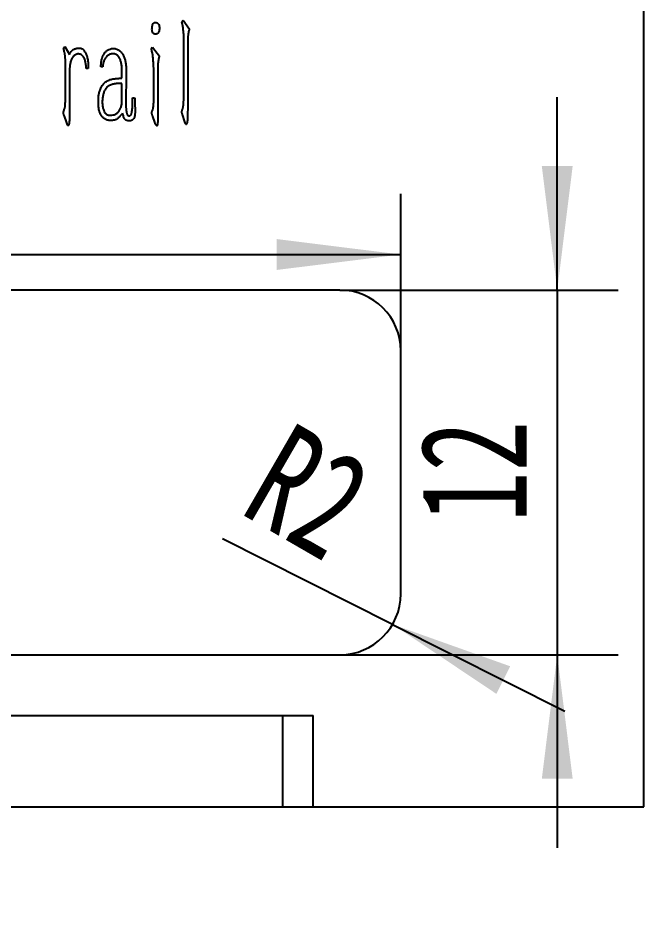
# Model space of a CAD drawing. Header units: millimetres. Extents: x 0 to 210, y 0 to 297.
# Drawn here: x 108.19 to 128.79, y 159.25 to 189.27 of the extents above; entities that cross this region are included whole.
import ezdxf

# ---------------------------------------------------------------- set-up
doc = ezdxf.new("R2010")
doc.units = ezdxf.units.MM
doc.layers.add('根据设置的颜色创建', color=7, linetype='Continuous', lineweight=25)
doc.styles.add('SLDTEXTSTYLE5', font='TXT', dxfattribs={"width": 0.7})
doc.dimstyles.new('SLDDIMSTYLE0', dxfattribs={"dimtxt": 3.5, "dimasz": 4.08, "dimexe": 0, "dimexo": 0.0625, "dimgap": 0.875, "dimtad": 2, "dimrnd": 1e-09, "dimzin": 12, "dimdsep": 46, "dimtxsty": 'SLDTEXTSTYLE5', "dimsah": 1, "dimcen": 0.09, "dimadec": 0, "dimazin": 3, "dimtfac": 1, "dimtofl": 0, "dimtmove": 0, "dimatfit": 3, "dimfxl": 0, "dimfrac": 2, "dimtolj": 1, "dimtzin": 12, "dimarcsym": 0})
doc.dimstyles.new('SLDDIMSTYLE1', dxfattribs={"dimtxt": 3.5, "dimasz": 4.08, "dimexe": 0, "dimexo": 0.0625, "dimgap": 0.875, "dimtad": 2, "dimrnd": 1e-09, "dimzin": 12, "dimdsep": 46, "dimtxsty": 'SLDTEXTSTYLE5', "dimsah": 1, "dimcen": 0.09, "dimadec": 0, "dimazin": 3, "dimtfac": 1, "dimtmove": 0, "dimatfit": 0, "dimfxl": 0, "dimfrac": 2, "dimtolj": 1, "dimtzin": 12, "dimarcsym": 0})
doc.dimstyles.new('SLDDIMSTYLE3', dxfattribs={"dimtxt": 3.5, "dimasz": 4.08, "dimexe": 0, "dimexo": 0.0625, "dimgap": 0.875, "dimtad": 2, "dimrnd": 1e-09, "dimzin": 12, "dimdsep": 46, "dimtxsty": 'SLDTEXTSTYLE5', "dimsah": 1, "dimcen": 0, "dimadec": 0, "dimazin": 3, "dimtfac": 1, "dimtofl": 0, "dimtmove": 1, "dimatfit": 3, "dimfxl": 0, "dimfrac": 2, "dimtolj": 1, "dimtzin": 12, "dimarcsym": 0})

# ---------------------------------------------------------------- blocks, each defined once
blk = doc.blocks.new('_D_2')
at = {"layer": '根据设置的颜色创建'}
for p, q in [((125.937, 180.327), (125.937, 186.677)), ((118.785, 180.327), (127.937, 180.327)), ((125.937, 180.327), (125.937, 168.327)), ((118.785, 168.327), (127.937, 168.327)), ((125.937, 168.327), (125.937, 161.977))]:
    blk.add_line(p, q, dxfattribs=at)
for points in [[(125.937, 180.327), (126.445, 184.407), (125.429, 184.407)], [(125.937, 168.327), (125.429, 164.247), (126.445, 164.247)]]:
    blk.add_solid(points, dxfattribs=at)
at = {"layer": '根据设置的颜色创建', "insert": (121.426, 172.692), "char_height": 3.5, "attachment_point": 1, "rotation": 90, "style": 'SLDTEXTSTYLE5'}
blk.add_mtext('12', dxfattribs=at)
blk = doc.blocks.new('_D_3')
at = {"layer": '根据设置的颜色创建'}
for p, q in [((87.785, 178.327), (87.785, 183.496)), ((120.785, 178.327), (120.785, 183.496)), ((87.785, 181.496), (120.785, 181.496))]:
    blk.add_line(p, q, dxfattribs=at)
for points in [[(87.785, 181.496), (91.865, 180.988), (91.865, 182.004)], [(120.785, 181.496), (116.705, 182.004), (116.705, 180.988)]]:
    blk.add_solid(points, dxfattribs=at)
at = {"layer": '根据设置的颜色创建', "insert": (101.977, 186.008), "char_height": 3.5, "attachment_point": 1, "style": 'SLDTEXTSTYLE5'}
blk.add_mtext('33', dxfattribs=at)
blk = doc.blocks.new('_D_6')
at = {"layer": '根据设置的颜色创建'}
for p, q in [((104.662, 168.327), (104.662, 174.677)), ((104.662, 168.327), (104.662, 163.327)), ((104.662, 163.327), (104.662, 160.037))]:
    blk.add_line(p, q, dxfattribs=at)
for points in [[(104.662, 168.327), (105.17, 172.407), (104.154, 172.407)], [(104.662, 163.327), (104.154, 159.247), (105.17, 159.247)]]:
    blk.add_solid(points, dxfattribs=at)
at = {"layer": '根据设置的颜色创建', "insert": (100.151, 160.037), "char_height": 3.5, "attachment_point": 1, "rotation": 90, "style": 'SLDTEXTSTYLE5'}
blk.add_mtext('5', dxfattribs=at)
blk = doc.blocks.new('_D_7')
at = {"layer": '根据设置的颜色创建'}
for q in [(114.92, 172.142), (126.19, 166.474)]:
    blk.add_line((120.517, 169.327), q, dxfattribs=at)
blk.add_solid([(120.517, 169.327), (123.934, 167.04), (124.39, 167.948)], dxfattribs=at)
at = {"layer": '根据设置的颜色创建', "insert": (117.176, 176.049), "char_height": 3.5, "attachment_point": 1, "rotation": 330, "style": 'SLDTEXTSTYLE5'}
blk.add_mtext('R2', dxfattribs=at)

msp = doc.modelspace()

# ---------------------------------------------------------------- linework, layer by layer
at = {"color": 7, "linetype": 'Continuous', "lineweight": 25}
for p, q in [((128.7850386, 163.3270031), (128.7850386, 190.7730031)), ((113.5781878, 189.1511181), (113.6184605, 189.2018319)), ((113.5983242, 189.0757931), (113.5781878, 189.1511181)), ((113.6184605, 189.2018319), (113.8295196, 188.9147021)), ((113.6430716, 186.68926), (113.6430716, 188.5872996)), ((109.683664, 188.285254), (109.7239368, 188.3359679)), ((109.7038004, 188.2047085), (109.683664, 188.285254)), ((109.7239368, 188.3359679), (109.8753325, 188.0786698)), ((112.5758439, 188.2651177), (112.6161166, 188.3158315)), ((112.5959802, 188.1845722), (112.5758439, 188.2651177)), ((112.6161166, 188.3158315), (112.8420915, 188.0234812)), ((113.774331, 188.52167), (113.774331, 186.3872144)), ((109.7440731, 187.7363514), (109.7440731, 187.9175788)), ((109.7492937, 186.6191556), (109.7440731, 187.7363514)), ((110.4943395, 187.7617083), (110.4943395, 187.6207537)), ((110.9776125, 187.6714675), (110.9119828, 187.6714675)), ((110.982833, 187.7467925), (110.9776125, 187.6714675)), ((112.6511688, 186.7548897), (112.6511688, 187.6461106)), ((109.8850278, 187.6155332), (109.8850278, 186.3268053)), ((110.4943395, 187.6207537), (110.4339304, 187.6207537)), ((111.6070606, 187.2985717), (111.6070606, 187.5551241)), ((111.7480152, 187.4447469), (111.7375741, 186.4580646)), ((112.7869029, 187.6110584), (112.7921234, 186.1962917)), ((111.516074, 187.2933512), (111.6070606, 187.2985717)), ((111.6070606, 186.4476235), (111.6070606, 187.1225649)), ((111.5817037, 186.3626033), (111.6070606, 186.4476235)), ((111.9545995, 186.3424669), (111.9590742, 186.6542078)), ((111.9590742, 186.6542078), (112.0247039, 186.6542078)), ((112.0299244, 186.4983373), (112.0396197, 186.1962917)), ((109.8850278, 186.3268053), (109.8753325, 185.909162)), ((111.6525539, 186.0553371), (111.6271969, 186.1507985)), ((112.7921234, 186.1962917), (112.7921234, 186.0150644)), ((113.774331, 186.3872144), (113.7691104, 186.0553371)), ((109.7791253, 185.8636687), (109.7142415, 186.0448961)), ((109.7992617, 185.7987848), (109.7791253, 185.8636687)), ((112.686221, 185.8539734), (112.6258119, 186.0352008)), ((113.6684286, 185.8942461), (113.6080194, 186.0650324)), ((113.6885649, 185.8286165), (113.6684286, 185.8942461)), ((118.7850386, 180.3270031), (89.7850386, 180.3270031)), ((120.7850386, 170.3270031), (120.7850386, 178.3270031)), ((89.7850386, 168.3270031), (118.7850386, 168.3270031)), ((92.7329628, 166.3270031), (117.9070386, 166.3270031)), ((116.9070386, 163.3270031), (116.9070386, 166.3270031)), ((117.9070386, 163.3270031), (117.9070386, 166.3270031)), ((93.7329628, 163.3270031), (116.9070386, 163.3270031)), ((116.9070386, 163.3270031), (117.9070386, 163.3270031)), ((117.9070386, 163.3270031), (128.7850386, 163.3270031))]:
    msp.add_line(p, q, dxfattribs=at)
for centre, start, end in [((118.7850386, 178.3270031), 0, 90), ((118.7850386, 170.3270031), 270, 0)]:
    msp.add_arc(centre, 2, start, end, dxfattribs=at)
for points, knots in [([(112.5959802, 188.9094816), (112.5966666, 188.9219146), (112.5982896, 188.9513152), (112.6025466, 188.9989943), (112.6136599, 189.0501395), (112.6320778, 189.0893465), (112.6532701, 189.1144052), (112.6751867, 189.1254951), (112.7008828, 189.1307065), (112.7290448, 189.1294582), (112.7579217, 189.123752), (112.7831276, 189.108963), (112.8035404, 189.0877921), (112.8228629, 189.0502792), (112.8393717, 188.9953028), (112.841161, 188.9486544), (112.8420915, 188.9243974)], [0, 0, 0, 0, 0.0677704922, 0.1602590909, 0.2603519357, 0.3511123701, 0.3932505891, 0.4362275689, 0.4818692298, 0.5346526631, 0.5888055439, 0.6403253607, 0.6910394313, 0.746758421, 0.8683156763, 1, 1, 1, 1]), ([(112.7063574, 188.7483906), (112.6975914, 188.7489641), (112.6808742, 188.7500578), (112.6573858, 188.7584012), (112.6379352, 188.7734957), (112.6169223, 188.8015591), (112.5987525, 188.84774), (112.5969492, 188.8879024), (112.5959802, 188.9094816)], [0, 0, 0, 0, 0.1199362761, 0.2287234113, 0.335629669, 0.4520845243, 0.7056064031, 1, 1, 1, 1]), ([(112.8420915, 188.9243974), (112.8380209, 188.9010291), (112.8302702, 188.856533), (112.8089733, 188.8058368), (112.7865891, 188.7722496), (112.7630983, 188.7569825), (112.7362201, 188.7470464), (112.7166472, 188.7479274), (112.7063574, 188.7483906)], [0, 0, 0, 0, 0.2856878783, 0.5439848586, 0.6599118737, 0.7657098622, 0.8768301208, 1, 1, 1, 1]), ([(113.6430716, 188.5872996), (113.6428818, 188.6191308), (113.6424855, 188.6855815), (113.6358826, 188.7847586), (113.6287788, 188.8788469), (113.6186202, 188.9593172), (113.6095731, 189.0231203), (113.6017158, 189.0599119), (113.5983242, 189.0757931)], [0, 0, 0, 0, 0.1943206888, 0.4056642234, 0.6067274973, 0.7703419823, 0.9008676089, 1, 1, 1, 1]), ([(113.8295196, 188.9147021), (113.8235793, 188.8996241), (113.813083, 188.8729817), (113.8028095, 188.8394545), (113.7977829, 188.8125581), (113.7929748, 188.7867904), (113.7891062, 188.7535939), (113.7813462, 188.6983896), (113.7753789, 188.6202354), (113.7746905, 188.5554889), (113.774331, 188.52167)], [0, 0, 0, 0, 0.1217408876, 0.2151118861, 0.2627219404, 0.3271952741, 0.4119728501, 0.5136572541, 0.745969102, 1, 1, 1, 1]), ([(109.8753325, 188.0786698), (109.8855443, 188.0964544), (109.905441, 188.1311062), (109.938941, 188.1804048), (109.9805972, 188.2237053), (110.0247352, 188.251803), (110.0669254, 188.269473), (110.1057361, 188.2799286), (110.1509144, 188.2849213), (110.2002144, 188.2889316), (110.2531083, 188.2844102), (110.3039932, 188.2610903), (110.3506684, 188.2222909), (110.3752875, 188.1879816), (110.3884371, 188.1696563)], [0, 0, 0, 0, 0.0955437525, 0.1861586117, 0.2770690672, 0.3734515521, 0.4274421445, 0.4898137938, 0.559921533, 0.6388161224, 0.7204187449, 0.8039145368, 0.8952665937, 1, 1, 1, 1]), ([(110.9119828, 187.6714675), (110.9139256, 187.698317), (110.9175625, 187.7485782), (110.9235603, 187.8217319), (110.9358388, 187.8925878), (110.9569006, 187.9657185), (110.9883108, 188.0429045), (111.0240384, 188.1072787), (111.0591357, 188.1577806), (111.092464, 188.1903403), (111.1294636, 188.2188589), (111.1848149, 188.2474659), (111.2585775, 188.2735057), (111.320189, 188.2748816), (111.3505083, 188.2755587)], [0, 0, 0, 0, 0.0961505363, 0.1799901205, 0.2620238343, 0.3525149, 0.4512740262, 0.5589823773, 0.6149239905, 0.670170826, 0.7246851219, 0.7810898242, 0.8922733539, 1, 1, 1, 1]), ([(111.3505083, 188.2755587), (111.3700758, 188.2722705), (111.4086282, 188.265792), (111.4630715, 188.2441498), (111.5131508, 188.2140657), (111.557126, 188.1746796), (111.5973667, 188.1311322), (111.6319342, 188.0830415), (111.6604158, 188.0310766), (111.6906912, 187.957541), (111.7180629, 187.861699), (111.7346522, 187.762435), (111.7407825, 187.6784612), (111.7457502, 187.6076475), (111.7475402, 187.5287811), (111.7478522, 187.4735838), (111.7480152, 187.4447469)], [0, 0, 0, 0, 0.0588780933, 0.1160027385, 0.1730699238, 0.2317806173, 0.2909227912, 0.3492035009, 0.4074513646, 0.4667781563, 0.5854156096, 0.7030905089, 0.7654196511, 0.8358074158, 0.9142205545, 1, 1, 1, 1]), ([(109.7440731, 187.9175788), (109.7433673, 187.9434793), (109.7419155, 187.9967498), (109.7297625, 188.074185), (109.7175417, 188.1440625), (109.7079067, 188.186586), (109.7038004, 188.2047085)], [0, 0, 0, 0, 0.2673151179, 0.5497960798, 0.8081329327, 1, 1, 1, 1]), ([(110.1572417, 188.0943314), (110.1431478, 188.0916776), (110.1147906, 188.0863381), (110.0746695, 188.0674579), (110.0366515, 188.0409119), (110.0024126, 188.00569), (109.9709784, 187.9648525), (109.9448123, 187.9184197), (109.9247303, 187.8667898), (109.9053989, 187.7956713), (109.8904987, 187.7113438), (109.886734, 187.6454147), (109.8850278, 187.6155332)], [0, 0, 0, 0, 0.0718502003, 0.144564795, 0.220843865, 0.3039159493, 0.3904057049, 0.4793879577, 0.5708289379, 0.6681694113, 0.8496021846, 1, 1, 1, 1]), ([(110.4339304, 187.6207537), (110.4298409, 187.6638341), (110.4220692, 187.7457044), (110.4042502, 187.8443932), (110.3846321, 187.9154255), (110.3649546, 187.9621898), (110.338016, 188.0022583), (110.3072419, 188.0367822), (110.2720295, 188.0630324), (110.2360211, 188.0839953), (110.196761, 188.0935558), (110.1704525, 188.0940721), (110.1572417, 188.0943314)], [0, 0, 0, 0, 0.2134094745, 0.4055644857, 0.493655374, 0.5765763988, 0.6544574862, 0.7308375334, 0.803432761, 0.8703706777, 0.9349069601, 1, 1, 1, 1]), ([(110.3884371, 188.1696563), (110.3967456, 188.1561681), (110.4141754, 188.127872), (110.4343179, 188.0793736), (110.4534151, 188.0250584), (110.4670694, 187.965577), (110.4783785, 187.9067693), (110.4877768, 187.852655), (110.4934034, 187.8050869), (110.4940442, 187.7753933), (110.4943395, 187.7617083)], [0, 0, 0, 0, 0.1114367509, 0.2337756206, 0.3689078581, 0.5167221776, 0.6630349582, 0.7908660979, 0.9036161679, 1, 1, 1, 1]), ([(111.2900991, 188.0988061), (111.2745966, 188.0967821), (111.2443386, 188.0928316), (111.2014507, 188.079291), (111.1625865, 188.0593669), (111.1276654, 188.0341417), (111.0965796, 188.0032794), (111.0682421, 187.9684754), (111.0435797, 187.9284331), (111.0231427, 187.885575), (111.0052827, 187.8441727), (110.9939089, 187.8061832), (110.9843134, 187.7748501), (110.9832815, 187.7552938), (110.982833, 187.7467925)], [0, 0, 0, 0, 0.0926943312, 0.180921274, 0.2654147045, 0.3510351053, 0.4355800876, 0.5247892699, 0.6169414554, 0.7139761635, 0.8066234776, 0.8841096715, 0.9496212155, 1, 1, 1, 1]), ([(111.6070606, 187.5551241), (111.6058911, 187.5961957), (111.6036054, 187.6764723), (111.589254, 187.7743948), (111.5719797, 187.8471008), (111.5579184, 187.8961271), (111.5393591, 187.939243), (111.5196257, 187.9774835), (111.4970752, 188.0103016), (111.4734552, 188.0385361), (111.4468123, 188.0606106), (111.4090906, 188.0821776), (111.3564052, 188.09965), (111.3126193, 188.0990927), (111.2900991, 188.0988061)], [0, 0, 0, 0, 0.1735100721, 0.3391347746, 0.4168388154, 0.4892743721, 0.5542344593, 0.6148456752, 0.6707807203, 0.722161682, 0.7699031796, 0.8160226588, 0.9053758702, 1, 1, 1, 1]), ([(112.6511688, 187.6461106), (112.6509537, 187.6555583), (112.6503929, 187.6801851), (112.6481064, 187.7254568), (112.6430611, 187.7872855), (112.6387428, 187.860438), (112.6329136, 187.9334969), (112.6282076, 187.995977), (112.6227565, 188.0416477), (112.6178399, 188.0830849), (112.6088924, 188.1288523), (112.6005817, 188.1647153), (112.5959802, 188.1845722)], [0, 0, 0, 0, 0.0522917115, 0.1363060378, 0.2507805554, 0.3955414282, 0.5417719922, 0.6563539084, 0.7421843081, 0.7962726512, 0.8871990426, 1, 1, 1, 1]), ([(112.8420915, 188.0234812), (112.83609, 188.0069204), (112.8252803, 187.9770913), (112.8154999, 187.9397169), (112.810586, 187.9103095), (112.8048254, 187.8843982), (112.8002162, 187.8524212), (112.7937404, 187.8150372), (112.7884989, 187.7720236), (112.7857124, 187.7232177), (112.7849852, 187.6689705), (112.7862444, 187.6309438), (112.7869029, 187.6110584)], [0, 0, 0, 0, 0.126153375, 0.2272249207, 0.2761260871, 0.3396911176, 0.4172768116, 0.5074531414, 0.6114934638, 0.7274693452, 0.8574854497, 1, 1, 1, 1]), ([(110.8418784, 186.7451944), (110.8448359, 186.7624057), (110.8510224, 186.7984072), (110.8661599, 186.8529183), (110.8861654, 186.9102052), (110.908935, 186.9696594), (110.9380888, 187.0284454), (110.9755553, 187.082658), (111.0212537, 187.1305453), (111.0722375, 187.1737652), (111.1283318, 187.209785), (111.1870072, 187.2382584), (111.2471446, 187.2599254), (111.3086886, 187.2715106), (111.3678838, 187.2788465), (111.4222571, 187.2860204), (111.4710355, 187.2904235), (111.5016515, 187.2924137), (111.516074, 187.2933512)], [0, 0, 0, 0, 0.05427201812, 0.11352270715, 0.17560956639, 0.2429274268, 0.31137187688, 0.37912763199, 0.44693627309, 0.51660922264, 0.58650477003, 0.65356921224, 0.71908344712, 0.7845703179, 0.84775411871, 0.90460682518, 0.95506229781, 1, 1, 1, 1]), ([(111.6070606, 187.1225649), (111.5814512, 187.1224012), (111.5294772, 187.1220689), (111.4633579, 187.1203106), (111.4068704, 187.1174726), (111.3599603, 187.1082473), (111.3082202, 187.096712), (111.2540716, 187.0799008), (111.2008286, 187.0594959), (111.15234, 187.0331264), (111.1114604, 187.0003157), (111.0770651, 186.9620127), (111.0492092, 186.9192779), (111.0249332, 186.8730934), (111.0048385, 186.8231555), (110.9892986, 186.7691026), (110.9777144, 186.7108917), (110.9676387, 186.6485165), (110.9622197, 186.5812105), (110.958931, 186.511297), (110.9602644, 186.4417542), (110.9664088, 186.3762459), (110.9791483, 186.3165425), (110.9916883, 186.2797184), (110.9977488, 186.2619214)], [0, 0, 0, 0, 0.0591193317, 0.1199820793, 0.1527775159, 0.1894832131, 0.2301363324, 0.2751610057, 0.3202441716, 0.3616081971, 0.4020337936, 0.4406421325, 0.479960647, 0.5194963925, 0.5609558735, 0.6040019019, 0.6491398357, 0.6979253346, 0.7497842371, 0.8049309616, 0.8594680126, 0.9102388115, 0.9566185628, 1, 1, 1, 1]), ([(111.2647422, 185.9039414), (111.2490779, 185.903026), (111.2176864, 185.9011914), (111.1707895, 185.9059839), (111.1245239, 185.9163226), (111.0803477, 185.9336654), (111.0380262, 185.9557634), (111.0004781, 185.9844132), (110.9657791, 186.0168989), (110.9265406, 186.0681102), (110.8865548, 186.1407922), (110.8591788, 186.2213211), (110.8444341, 186.2918603), (110.8377035, 186.3517968), (110.8319338, 186.4176786), (110.8312124, 186.488149), (110.8318, 186.5590137), (110.8342963, 186.6261297), (110.8368483, 186.6875881), (110.8402511, 186.7265585), (110.8418784, 186.7451944)], [0, 0, 0, 0, 0.0431970869, 0.0865677875, 0.1294593594, 0.1734963486, 0.2170345773, 0.2606213226, 0.3032768175, 0.3476960979, 0.4378909307, 0.5306503267, 0.5810530112, 0.6363055014, 0.6968044065, 0.7632948465, 0.8304599769, 0.892173285, 0.9484365752, 1, 1, 1, 1]), ([(112.5907597, 186.1709348), (112.591856, 186.1766952), (112.5949857, 186.1931401), (112.607108, 186.2209403), (112.6190934, 186.2561952), (112.6314569, 186.2954912), (112.640249, 186.3399497), (112.646471, 186.3893068), (112.6496019, 186.4378882), (112.6512612, 186.4729701), (112.6511485, 186.4968461), (112.6511775, 186.5152418), (112.6511656, 186.5398531), (112.65117, 186.5706791), (112.6511684, 186.6077201), (112.6511689, 186.6512246), (112.6511688, 186.7009441), (112.6511688, 186.7362449), (112.6511688, 186.7548897)], [0, 0, 0, 0, 0.0296625498, 0.0846818479, 0.1528398, 0.2186263106, 0.2932683317, 0.3822113511, 0.4706529764, 0.5400120422, 0.5601758978, 0.5916819224, 0.6332698747, 0.6849397549, 0.7479518039, 0.8210457808, 0.9054819265, 1, 1, 1, 1]), ([(109.7142415, 186.0448961), (109.7088367, 186.059999), (109.699243, 186.0868072), (109.6889959, 186.1225506), (109.6822988, 186.1482634), (109.6794306, 186.1713898), (109.6863603, 186.1965332), (109.6969782, 186.2280985), (109.7097582, 186.2654377), (109.7217672, 186.3064196), (109.7327169, 186.3464614), (109.736304, 186.3796971), (109.7383753, 186.4075806), (109.7396095, 186.435457), (109.7421466, 186.470725), (109.7439191, 186.5107753), (109.7464123, 186.5495314), (109.7472066, 186.5813983), (109.7495237, 186.6034685), (109.7493557, 186.6149272), (109.7492937, 186.6191556)], [0, 0, 0, 0, 0.0819478681, 0.1454599906, 0.1898276519, 0.2178882248, 0.263227162, 0.3206696548, 0.3889562632, 0.4645116679, 0.5390674337, 0.6005135658, 0.6349040753, 0.6819716576, 0.7430622643, 0.8155662968, 0.8868018739, 0.9414813483, 0.9784058784, 1, 1, 1, 1]), ([(111.7375741, 186.4580646), (111.7379332, 186.4210126), (111.7386256, 186.3495609), (111.7447217, 186.2627169), (111.75241, 186.2000657), (111.7598402, 186.1606777), (111.76859, 186.1279369), (111.7784792, 186.101018), (111.7919647, 186.080587), (111.8094603, 186.0668549), (111.8308025, 186.0598592), (111.8459164, 186.0603159), (111.8539176, 186.0605577)], [0, 0, 0, 0, 0.2458985332, 0.4741943752, 0.5773419298, 0.6647136052, 0.7399647873, 0.8021631135, 0.8543404203, 0.9002149269, 0.947174503, 1, 1, 1, 1]), ([(112.0247039, 186.6542078), (112.0255234, 186.637803), (112.0270505, 186.6072364), (112.0281053, 186.5647027), (112.0302446, 186.5291807), (112.0300225, 186.5077862), (112.0299244, 186.4983373)], [0, 0, 0, 0, 0.31589656468, 0.58860263841, 0.81830776147, 1, 1, 1, 1]), ([(113.6080194, 186.0650324), (113.6039185, 186.0809681), (113.5967377, 186.1088711), (113.5859113, 186.1448237), (113.5813408, 186.1701099), (113.5766867, 186.1910529), (113.5825251, 186.2151546), (113.5934912, 186.2455661), (113.6071342, 186.2801794), (113.615979, 186.3176059), (113.6227755, 186.357253), (113.6290042, 186.4039979), (113.6342057, 186.4634592), (113.6379542, 186.5353588), (113.6419815, 186.6126547), (113.6427213, 186.6646442), (113.6430716, 186.68926)], [0, 0, 0, 0, 0.0777816062, 0.1361938873, 0.17696810448, 0.19956209646, 0.23644546396, 0.29104883955, 0.35346893875, 0.41158521976, 0.47241573501, 0.54351577432, 0.63433338328, 0.75435027023, 0.88369030756, 1, 1, 1, 1]), ([(110.9977488, 186.2619214), (111.0035872, 186.2456033), (111.0145251, 186.2150325), (111.0354822, 186.174399), (111.0581693, 186.1414807), (111.084504, 186.1175493), (111.1132083, 186.1002845), (111.1446825, 186.0899875), (111.1782876, 186.0814833), (111.2017848, 186.0809644), (111.2140284, 186.080694)], [0, 0, 0, 0, 0.1693016109, 0.3171753597, 0.446042853, 0.5578966291, 0.6625439057, 0.7709634588, 0.8806565077, 1, 1, 1, 1]), ([(111.2140284, 186.080694), (111.2356944, 186.0805624), (111.2824124, 186.0802786), (111.3422267, 186.09127), (111.3930446, 186.1085739), (111.4305225, 186.132759), (111.4665878, 186.1645115), (111.4996923, 186.2034362), (111.528924, 186.244946), (111.5532183, 186.2857492), (111.5720758, 186.3241165), (111.5786216, 186.3502829), (111.5817037, 186.3626033)], [0, 0, 0, 0, 0.1283851302, 0.2768344675, 0.3585107546, 0.4453031245, 0.5393991369, 0.6429333447, 0.747721292, 0.8403251026, 0.9248175071, 1, 1, 1, 1]), ([(111.6271969, 186.1507985), (111.6049732, 186.1218859), (111.5610942, 186.0648003), (111.5006139, 185.998393), (111.4447209, 185.9518228), (111.3918551, 185.9281856), (111.3314127, 185.9103881), (111.2877543, 185.9061666), (111.2647422, 185.9039414)], [0, 0, 0, 0, 0.2391263273, 0.4721368005, 0.5882648671, 0.7129818241, 0.8487140133, 1, 1, 1, 1]), ([(112.0396197, 186.1962917), (112.0390075, 186.166915), (112.0378813, 186.1128785), (112.028829, 186.0484227), (112.016355, 186.003464), (111.9997643, 185.9749945), (111.9797065, 185.9483967), (111.9546323, 185.9257282), (111.9262261, 185.9075328), (111.8950531, 185.895452), (111.8618876, 185.8892459), (111.8170843, 185.8908452), (111.7649448, 185.9036129), (111.7182259, 185.9284516), (111.6909559, 185.9584958), (111.67327, 185.9856415), (111.6612604, 186.0189635), (111.6555427, 186.0428507), (111.6525539, 186.0553371)], [0, 0, 0, 0, 0.1278214878, 0.2351183444, 0.2827009542, 0.3296890676, 0.3775294466, 0.4273252519, 0.4759668703, 0.5235986865, 0.5719989057, 0.621794711, 0.7176039201, 0.8039206599, 0.8468033635, 0.893037608, 0.9440877952, 1, 1, 1, 1]), ([(111.8539176, 186.0605577), (111.8635475, 186.0618252), (111.8835554, 186.0644586), (111.9027846, 186.0847261), (111.9150547, 186.1069666), (111.9234979, 186.1315062), (111.9308438, 186.1627494), (111.9389137, 186.2115979), (111.9481355, 186.2721501), (111.9525633, 186.3203174), (111.9545995, 186.3424669)], [0, 0, 0, 0, 0.0887269277, 0.1843455509, 0.2459056278, 0.3277244043, 0.4260583356, 0.546728757, 0.7915649667, 1, 1, 1, 1]), ([(112.6258119, 186.0352008), (112.6214597, 186.0474258), (112.6138092, 186.0689155), (112.6022977, 186.0965382), (112.5968414, 186.1167949), (112.5893143, 186.1322878), (112.5877776, 186.1501523), (112.5896955, 186.1635184), (112.5907597, 186.1709348)], [0, 0, 0, 0, 0.2737163011, 0.4811477401, 0.6303790389, 0.7150896204, 0.8419118378, 1, 1, 1, 1]), ([(109.8753325, 185.909162), (109.873334, 185.8859962), (109.8696899, 185.8437538), (109.8626414, 185.794895), (109.8553005, 185.7639358), (109.8504296, 185.7502208), (109.8432804, 185.7405884), (109.8376897, 185.7421268), (109.8350597, 185.7428505)], [0, 0, 0, 0, 0.3873463498, 0.7063188181, 0.8259694086, 0.9114341162, 0.9583367607, 1, 1, 1, 1]), ([(112.7570712, 185.7331552), (112.7536823, 185.7335607), (112.7465172, 185.734418), (112.7368781, 185.7447495), (112.7275437, 185.7634285), (112.7125786, 185.789484), (112.6982939, 185.8212019), (112.6900842, 185.8434868), (112.686221, 185.8539734)], [0, 0, 0, 0, 0.0689252086, 0.1457257399, 0.277741165, 0.5065736039, 0.7678098605, 1, 1, 1, 1]), ([(112.7921234, 186.0150644), (112.7920162, 185.9779308), (112.7918187, 185.9095309), (112.7839378, 185.8301531), (112.7779971, 185.7778582), (112.7710078, 185.7545395), (112.7677902, 185.7360056), (112.7598098, 185.7338834), (112.7570712, 185.7331552)], [0, 0, 0, 0, 0.3837397241, 0.7068476439, 0.8317508088, 0.9191841618, 0.9722673434, 1, 1, 1, 1]), ([(113.7691104, 186.0553371), (113.7688163, 186.0331989), (113.7682639, 185.9916237), (113.7644571, 185.9332168), (113.7591534, 185.8825578), (113.7504178, 185.8415318), (113.7404007, 185.8090179), (113.7338765, 185.7906935), (113.7267179, 185.774003), (113.7209662, 185.77753), (113.7191424, 185.7786484)], [0, 0, 0, 0, 0.2278804139, 0.4279552302, 0.6032226389, 0.7498261211, 0.8648182052, 0.9385211142, 0.9805050843, 1, 1, 1, 1]), ([(109.8350597, 185.7428505), (109.8328096, 185.7435335), (109.8272643, 185.7452167), (109.8161453, 185.7511335), (109.8073407, 185.7714929), (109.8024113, 185.788145), (109.7992617, 185.7987848)], [0, 0, 0, 0, 0.1007578071, 0.2483067516, 0.5197093761, 1, 1, 1, 1]), ([(113.7191424, 185.7786484), (113.7168192, 185.7803044), (113.7094019, 185.7855913), (113.7010167, 185.7993493), (113.6915273, 185.8138108), (113.6893754, 185.8245657), (113.6885649, 185.8286165)], [0, 0, 0, 0, 0.1421862533, 0.4539502374, 0.7943302661, 1, 1, 1, 1])]:
    msp.add_open_spline(points, degree=3, knots=knots, dxfattribs=at)

# ---------------------------------------------------------------- dimensions: what is measured, and where the dimension line sits
at = {"layer": '根据设置的颜色创建'}
for base, p1, p2, picture, middle in [((125.9372457, 168.3270031), (118.7850386, 180.3270031), (118.7850386, 168.3270031), '_D_2', (125.9372457, 174.228587)), ((104.6624069, 163.3270031), (118.7850386, 168.3270031), (128.7850386, 163.3270031), '_D_6', (104.6624069, 160.8047208))]:
    dim = msp.add_linear_dim(base=base, p1=p1, p2=p2, angle=90, dimstyle='SLDDIMSTYLE1', dxfattribs=at)
    dim.commit()
    dim.dimension.update_dxf_attribs({"geometry": picture, "text_midpoint": middle, "dimtype": 160})
dim = msp.add_linear_dim(base=(120.7850386, 181.4964055), p1=(87.7850386, 178.3270031), p2=(120.7850386, 178.3270031), dimstyle='SLDDIMSTYLE0', dxfattribs=at)
dim.commit()
dim.dimension.update_dxf_attribs({"geometry": '_D_3', "text_midpoint": (103.5133667, 181.4964055), "dimtype": 160})
dim = msp.add_radius_dim(center=(118.7850386, 170.3270031), mpoint=(120.5170894, 169.3270031), dimstyle='SLDDIMSTYLE3', dxfattribs=at)
dim.commit()
dim.dimension.update_dxf_attribs({"geometry": '_D_7', "text_midpoint": (115.9572078, 171.9596678), "dimtype": 164})

doc.saveas('drawing.dxf')
